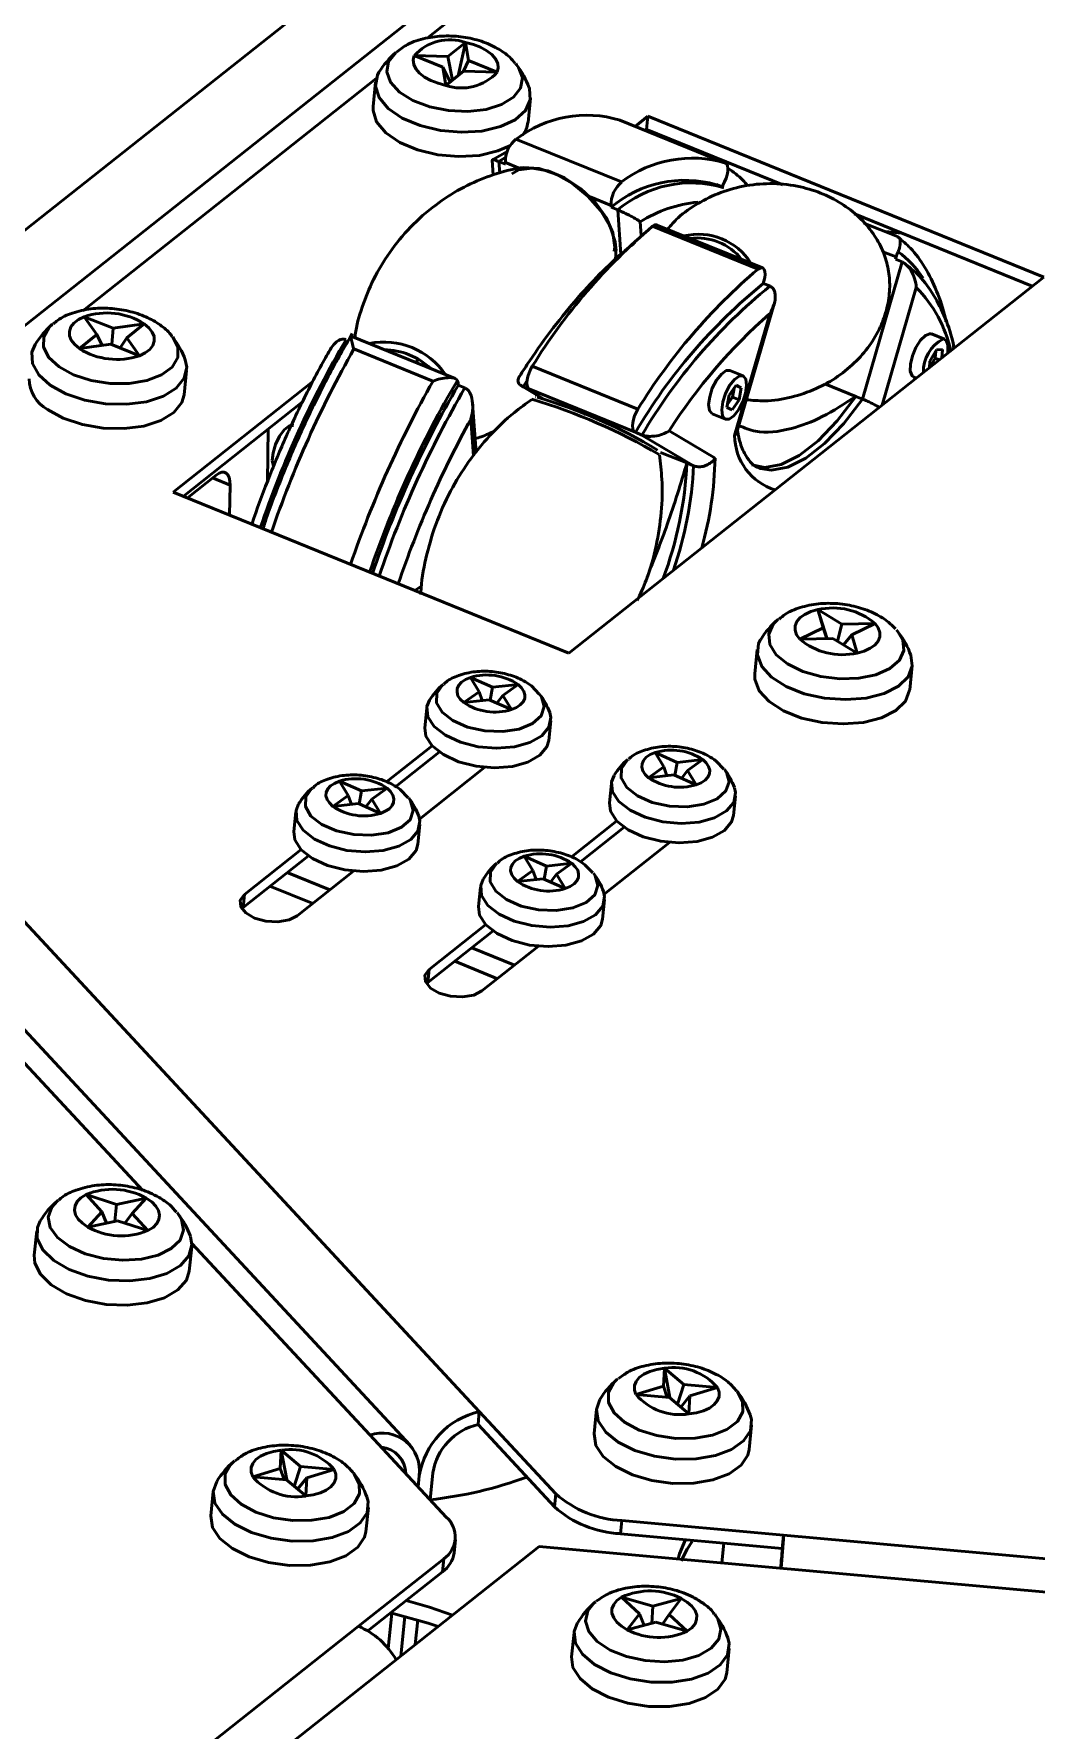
# Model space of a CAD drawing. Header units: millimetres. Extents: x 263 to 2983, y 441 to 2500.
# Drawn here: x 2222 to 2286.3, y 1609.7 to 1718.4 of the extents above; entities that cross this region are included whole.
import ezdxf

# ---------------------------------------------------------------- set-up
doc = ezdxf.new("R2010")
doc.units = ezdxf.units.MM
doc.header["$LTSCALE"] = 0.5
doc.layers.add('BOL', color=7, linetype='Continuous', lineweight=50)

msp = doc.modelspace()

# ---------------------------------------------------------------- linework, layer by layer
at = {"layer": 'BOL'}
for p, q in [((2249.48, 1728.08), (2202.2, 1690.65)), ((2253.42, 1725.09), (2206.14, 1687.67)), ((2247.23, 1718.18), (2256.25, 1725.33)), ((2248.55, 1717), (2249.69, 1717.9)), ((2249.69, 1717.9), (2249.21, 1715.77)), ((2249.69, 1717.9), (2249.88, 1716.74)), ((2248.23, 1716.31), (2246.4, 1717.06)), ((2246.4, 1717.06), (2248.55, 1717)), ((2248.55, 1717), (2248.86, 1715.49)), ((2249.88, 1716.74), (2249.56, 1716.05)), ((2249.88, 1716.74), (2251.71, 1715.99)), ((2248.43, 1715.14), (2248.23, 1716.31)), ((2248.23, 1716.31), (2248.71, 1715.37)), ((2249.56, 1716.05), (2248.43, 1715.14)), ((2251.71, 1715.99), (2249.56, 1716.05)), ((2252.96, 1716.47), (2252.91, 1716.54)), ((2225.13, 1700.69), (2243.95, 1715.59)), ((2243.91, 1715.35), (2243.75, 1713.79)), ((2253.7, 1712.77), (2253.86, 1714.33)), ((2266.37, 1710.16), (2259.59, 1712.92)), ((2260.57, 1712.52), (2261.39, 1713.17)), ((2261.3, 1712.32), (2261.39, 1713.17)), ((2261.39, 1713.17), (2286.78, 1702.84)), ((2252.92, 1711.7), (2259.69, 1708.95)), ((2261.22, 1712.26), (2261.3, 1712.32)), ((2261.3, 1712.32), (2270.04, 1708.77)), ((2262.65, 1711.78), (2262.64, 1711.68)), ((2263.27, 1711.52), (2263.26, 1711.43)), ((2251.39, 1710.36), (2251.46, 1709.39)), ((2252.39, 1710.93), (2251.42, 1710.37)), ((2252.27, 1710.54), (2251.83, 1710.26)), ((2251.83, 1710.26), (2252.25, 1710.09)), ((2251.83, 1710.26), (2251.88, 1709.51)), ((2252.25, 1710.09), (2252.24, 1710.2)), ((2253.17, 1709.82), (2252.24, 1710.2)), ((2266.22, 1708.6), (2265.79, 1708.78)), ((2266.2, 1708.75), (2266.13, 1708.64)), ((2259.02, 1707.44), (2257.68, 1707.99)), ((2259.02, 1707.33), (2259.02, 1707.44)), ((2259.45, 1707.16), (2259.02, 1707.33)), ((2259.65, 1704.29), (2259.45, 1707.16)), ((2260.9, 1706.4), (2260.96, 1705.51)), ((2268.45, 1703.35), (2261.68, 1706.11)), ((2268.75, 1703.44), (2261.97, 1706.19)), ((2274.64, 1706.9), (2286.05, 1702.26)), ((2277.4, 1705.45), (2275.25, 1706.32)), ((2276.62, 1705.77), (2277.66, 1705.67)), ((2275.15, 1695.03), (2277.69, 1703.82)), ((2277.31, 1704.14), (2276.46, 1704.48)), ((2277.31, 1704.14), (2277.27, 1703.99)), ((2277.69, 1703.82), (2277.27, 1703.99)), ((2286.78, 1702.84), (2256.31, 1678.72)), ((2268.78, 1702.45), (2268.83, 1702.6)), ((2269.21, 1702.28), (2268.78, 1702.45)), ((2278.6, 1702.19), (2276.41, 1694.63)), ((2266.95, 1692.7), (2269.2, 1700.48)), ((2267.1, 1692.91), (2269.48, 1701.13)), ((2223.21, 1699.85), (2223.15, 1699.8)), ((2226.03, 1699.17), (2225.22, 1700.3)), ((2225.22, 1700.3), (2227.07, 1699.57)), ((2227.07, 1699.57), (2226.99, 1698.52)), ((2227.07, 1699.57), (2229.07, 1699.86)), ((2229.07, 1699.86), (2227.95, 1698.95)), ((2224.91, 1698.26), (2226.03, 1699.17)), ((2226.92, 1698.55), (2224.91, 1698.26)), ((2226.03, 1699.17), (2226.38, 1698.47)), ((2228.76, 1697.81), (2226.92, 1698.55)), ((2227.95, 1698.95), (2227.52, 1698.31)), ((2227.95, 1698.95), (2228.76, 1697.81)), ((2249.01, 1696.35), (2242.34, 1699.06)), ((2247.59, 1696.18), (2242.51, 1698.25)), ((2280.42, 1698.86), (2279.58, 1699.21)), ((2244.93, 1698.01), (2244.91, 1698.17)), ((2246.69, 1697.6), (2246.5, 1697.37)), ((2279.47, 1697.46), (2279.45, 1697.03)), ((2279.46, 1697.04), (2279.82, 1697.65)), ((2279.9, 1698.19), (2279.47, 1697.46)), ((2279.82, 1697.65), (2279.85, 1698.1)), ((2279.82, 1697.65), (2280.09, 1697.54)), ((2280.29, 1698.2), (2279.9, 1698.19)), ((2280.25, 1697.67), (2280.29, 1698.2)), ((2230.92, 1689.05), (2239.89, 1696.15)), ((2231.63, 1695.3), (2231.79, 1696.86)), ((2253.63, 1696.21), (2253.39, 1695.82)), ((2253.97, 1697.13), (2260.74, 1694.38)), ((2267.49, 1696.51), (2266.64, 1696.86)), ((2278.45, 1696.43), (2278.6, 1696.36)), ((2249.21, 1696.02), (2249.22, 1695.91)), ((2249.64, 1695.74), (2249.22, 1695.91)), ((2253.28, 1695.87), (2254.64, 1695.07)), ((2253.39, 1695.82), (2253.81, 1695.65)), ((2253.39, 1695.82), (2254.67, 1695.05)), ((2260.53, 1692.93), (2253.75, 1695.68)), ((2253.75, 1695.68), (2253.81, 1695.65)), ((2254.18, 1695.17), (2254.16, 1695.17)), ((2266.6, 1695.28), (2266.46, 1694.49)), ((2266.5, 1694.69), (2266.82, 1695.14)), ((2267.05, 1695.91), (2266.6, 1695.28)), ((2266.79, 1694.34), (2267.25, 1694.97)), ((2266.82, 1695.14), (2266.92, 1695.73)), ((2266.82, 1695.14), (2267.25, 1694.97)), ((2267.04, 1695.89), (2267.38, 1695.75)), ((2267.38, 1695.75), (2267.05, 1695.91)), ((2267.25, 1694.97), (2267.38, 1695.75)), ((2274.72, 1695.2), (2272.73, 1696.01)), ((2275.15, 1695.03), (2274.72, 1695.2)), ((2231.57, 1688.78), (2239.22, 1694.85)), ((2250.37, 1691.6), (2250.14, 1694.75)), ((2257.3, 1694.06), (2257.3, 1694.05)), ((2265.5, 1694.08), (2265.51, 1694.08)), ((2265.51, 1694.08), (2266.36, 1693.73)), ((2266.46, 1694.49), (2266.79, 1694.34)), ((2237.03, 1693.11), (2236.97, 1689.71)), ((2250.2, 1691.39), (2250.03, 1693.74)), ((2259.13, 1693.25), (2259.14, 1693.26)), ((2260.53, 1692.93), (2260.58, 1692.9)), ((2261, 1692.72), (2260.58, 1692.9)), ((2262.76, 1692.99), (2265.7, 1691.24)), ((2264.32, 1690.75), (2261, 1692.72)), ((2263.89, 1690.93), (2262.2, 1691.61)), ((2264.32, 1690.75), (2263.89, 1690.93)), ((2268.48, 1690.63), (2268.61, 1690.58)), ((2233.69, 1690.15), (2231.83, 1688.68)), ((2233.46, 1689.97), (2234.58, 1689.51)), ((2256.31, 1678.72), (2230.92, 1689.05)), ((2234.54, 1687.57), (2234.58, 1689.51)), ((2246.88, 1683.05), (2246.44, 1682.74)), ((2269.76, 1680.92), (2269.71, 1680.87)), ((2272.63, 1680.35), (2272.28, 1681.52)), ((2272.28, 1681.52), (2272.88, 1679.65)), ((2272.28, 1681.52), (2273.83, 1680.6)), ((2271.13, 1679.63), (2272.63, 1680.35)), ((2272.63, 1680.35), (2272.86, 1679.65)), ((2273.83, 1680.6), (2273.55, 1679.49)), ((2273.83, 1680.6), (2275.96, 1680.63)), ((2274.47, 1679.91), (2273.94, 1679.26)), ((2275.96, 1680.63), (2274.47, 1679.91)), ((2274.47, 1679.91), (2274.81, 1678.74)), ((2277.45, 1680.08), (2277.33, 1680.23)), ((2268.4, 1678.96), (2268.24, 1677.4)), ((2273.26, 1679.66), (2271.13, 1679.63)), ((2274.81, 1678.74), (2273.26, 1679.66)), ((2278.19, 1676.38), (2278.35, 1677.94)), ((2250.55, 1676.25), (2250, 1677.17)), ((2250, 1677.17), (2251.42, 1676.54)), ((2251.42, 1676.54), (2251.27, 1675.71)), ((2251.42, 1676.54), (2253.06, 1676.72)), ((2253.06, 1676.72), (2252.08, 1676.02)), ((2254.41, 1676.1), (2253.91, 1676.63)), ((2250.57, 1630.09), (2208.24, 1675.63)), ((2249.58, 1675.56), (2250.55, 1676.25)), ((2251.21, 1675.73), (2249.58, 1675.56)), ((2250.55, 1676.25), (2250.76, 1675.69)), ((2252.64, 1675.11), (2251.21, 1675.73)), ((2252.08, 1676.02), (2251.69, 1675.52)), ((2252.08, 1676.02), (2252.64, 1675.11)), ((2247.2, 1675.2), (2247.07, 1673.95)), ((2255.03, 1673.13), (2255.16, 1674.38)), ((2246.13, 1627.94), (2203.8, 1673.48)), ((2244.61, 1670.47), (2247.54, 1672.79)), ((2245.21, 1670.17), (2248, 1672.39)), ((2262.4, 1671.43), (2261.85, 1672.35)), ((2261.85, 1672.35), (2263.27, 1671.72)), ((2250.92, 1671.41), (2246.73, 1668.09)), ((2261.43, 1670.74), (2262.4, 1671.43)), ((2262.4, 1671.43), (2262.61, 1670.87)), ((2263.27, 1671.72), (2263.12, 1670.89)), ((2263.27, 1671.72), (2264.91, 1671.9)), ((2263.93, 1671.21), (2263.54, 1670.7)), ((2264.91, 1671.9), (2263.93, 1671.21)), ((2263.93, 1671.21), (2264.49, 1670.29)), ((2266.26, 1671.28), (2265.76, 1671.81)), ((2242.15, 1669.6), (2241.59, 1670.52)), ((2241.59, 1670.52), (2243.02, 1669.89)), ((2243.02, 1669.89), (2244.65, 1670.06)), ((2244.65, 1670.06), (2243.68, 1669.37)), ((2246.01, 1669.45), (2245.5, 1669.98)), ((2259.05, 1670.38), (2258.92, 1669.13)), ((2263.06, 1670.92), (2261.43, 1670.74)), ((2264.49, 1670.29), (2263.06, 1670.92)), ((2241.17, 1668.9), (2242.15, 1669.6)), ((2242.81, 1669.08), (2241.17, 1668.9)), ((2242.15, 1669.6), (2242.36, 1669.03)), ((2244.23, 1668.45), (2242.81, 1669.08)), ((2243.02, 1669.89), (2242.87, 1669.05)), ((2243.68, 1669.37), (2243.29, 1668.87)), ((2243.68, 1669.37), (2244.23, 1668.45)), ((2266.88, 1668.31), (2267.01, 1669.56)), ((2238.79, 1668.55), (2238.67, 1667.3)), ((2256.46, 1665.65), (2259.39, 1667.97)), ((2246.62, 1666.48), (2246.75, 1667.73)), ((2257.06, 1665.35), (2259.86, 1667.57)), ((2235.42, 1662.42), (2239.6, 1665.73)), ((2235.5, 1663.26), (2239.13, 1666.14)), ((2254, 1664.78), (2253.44, 1665.7)), ((2253.44, 1665.7), (2254.87, 1665.07)), ((2262.77, 1666.59), (2258.58, 1663.28)), ((2238.24, 1664.66), (2240.98, 1663.54)), ((2242.52, 1664.76), (2238.89, 1661.89)), ((2253.02, 1664.09), (2254, 1664.78)), ((2254, 1664.78), (2254.21, 1664.21)), ((2254.87, 1665.07), (2254.72, 1664.24)), ((2254.87, 1665.07), (2256.5, 1665.25)), ((2255.53, 1664.55), (2255.14, 1664.05)), ((2256.5, 1665.25), (2255.53, 1664.55)), ((2255.53, 1664.55), (2256.08, 1663.63)), ((2257.86, 1664.63), (2257.35, 1665.16)), ((2237.14, 1663.79), (2239.88, 1662.67)), ((2250.64, 1663.73), (2250.52, 1662.48)), ((2254.66, 1664.26), (2253.02, 1664.09)), ((2256.08, 1663.63), (2254.66, 1664.26)), ((2235.33, 1662.34), (2235.42, 1662.42)), ((2235.5, 1663.26), (2235.42, 1662.42)), ((2258.47, 1661.66), (2258.6, 1662.91)), ((2212.37, 1662.12), (2228.98, 1644.26)), ((2247.35, 1658.45), (2250.98, 1661.32)), ((2247.27, 1657.6), (2251.45, 1660.91)), ((2250.09, 1659.84), (2252.83, 1658.72)), ((2254.37, 1659.94), (2250.74, 1657.07)), ((2247.35, 1658.45), (2247.27, 1657.6)), ((2248.99, 1658.97), (2251.73, 1657.85)), ((2247.18, 1657.52), (2247.27, 1657.6)), ((2226.36, 1642.9), (2225.34, 1644)), ((2225.34, 1644), (2227.3, 1643.37)), ((2223.54, 1643.64), (2223.49, 1643.59)), ((2225.45, 1641.92), (2226.36, 1642.9)), ((2226.36, 1642.9), (2226.65, 1642.18)), ((2227.3, 1643.37), (2227.19, 1642.29)), ((2227.3, 1643.37), (2229.2, 1643.77)), ((2228.29, 1642.79), (2227.83, 1642.17)), ((2229.2, 1643.77), (2228.29, 1642.79)), ((2228.29, 1642.79), (2229.31, 1641.69)), ((2231.23, 1642.79), (2231.18, 1642.85)), ((2222.18, 1641.67), (2222.02, 1640.11)), ((2227.35, 1642.33), (2225.45, 1641.92)), ((2229.31, 1641.69), (2227.35, 1642.33)), ((2231.96, 1639.09), (2232.12, 1640.65)), ((2232.13, 1640.87), (2243.55, 1628.59)), ((2259.46, 1632.19), (2259.4, 1632.14)), ((2262.39, 1631.71), (2262.45, 1632.86)), ((2262.45, 1632.86), (2262.8, 1630.99)), ((2262.45, 1632.86), (2263.69, 1631.82)), ((2260.62, 1631.17), (2262.39, 1631.71)), ((2262.78, 1630.98), (2260.62, 1631.17)), ((2262.39, 1631.71), (2262.63, 1630.99)), ((2264.02, 1629.94), (2262.78, 1630.98)), ((2263.69, 1631.82), (2263.28, 1630.56)), ((2264.08, 1631.09), (2263.5, 1630.37)), ((2263.69, 1631.82), (2265.85, 1631.63)), ((2264.08, 1631.09), (2264.02, 1629.94)), ((2265.85, 1631.63), (2264.08, 1631.09)), ((2250.57, 1630.09), (2250.49, 1629.25)), ((2255.48, 1624.82), (2250.57, 1630.09)), ((2258.09, 1630.23), (2257.93, 1628.67)), ((2255.39, 1623.97), (2250.49, 1629.25)), ((2267.88, 1627.65), (2268.04, 1629.21)), ((2237.8, 1626.44), (2237.86, 1627.6)), ((2237.86, 1627.6), (2238.21, 1625.73)), ((2237.86, 1627.6), (2239.1, 1626.56)), ((2243.55, 1628.59), (2248.45, 1623.31)), ((2234.87, 1626.93), (2234.81, 1626.88)), ((2236.03, 1625.91), (2237.8, 1626.44)), ((2237.8, 1626.44), (2238.04, 1625.73)), ((2239.1, 1626.56), (2238.69, 1625.29)), ((2239.1, 1626.56), (2241.26, 1626.36)), ((2238.19, 1625.71), (2236.03, 1625.91)), ((2239.43, 1624.68), (2238.19, 1625.71)), ((2239.5, 1625.83), (2238.91, 1625.11)), ((2239.5, 1625.83), (2239.43, 1624.68)), ((2241.26, 1626.36), (2239.5, 1625.83)), ((2246.64, 1625.26), (2246.71, 1625.97)), ((2247.59, 1626.16), (2247.41, 1624.43)), ((2233.5, 1624.96), (2233.34, 1623.4)), ((2255.39, 1623.97), (2255.48, 1624.82)), ((2243.29, 1622.38), (2243.45, 1623.94)), ((2259.71, 1623.1), (2259.62, 1622.25)), ((2270, 1621.31), (2259.62, 1622.25)), ((2270.09, 1622.16), (2259.71, 1623.1)), ((2270.09, 1622.16), (2270, 1621.31)), ((2359.71, 1614.05), (2270.09, 1622.16)), ((2254.41, 1621.44), (2190.71, 1571.02)), ((2248.95, 1621.02), (2249.04, 1621.86)), ((2375.14, 1610.51), (2254.41, 1621.44)), ((2266.12, 1620.38), (2266.25, 1621.65)), ((2248.29, 1620.65), (2242.82, 1616.32)), ((2248.21, 1619.81), (2248.29, 1620.65)), ((2248.21, 1619.81), (2243.41, 1616.02)), ((2260.84, 1617.11), (2259.69, 1618.18)), ((2259.69, 1618.18), (2261.71, 1617.61)), ((2261.71, 1617.61), (2263.53, 1618.09)), ((2263.53, 1618.09), (2262.76, 1617.07)), ((2244.95, 1617.16), (2244.72, 1614.89)), ((2245.53, 1614.4), (2245.79, 1616.95)), ((2246.62, 1616.72), (2246.46, 1615.14)), ((2260.06, 1616.09), (2260.84, 1617.11)), ((2260.84, 1617.11), (2261.14, 1616.37)), ((2261.71, 1617.61), (2261.63, 1616.5)), ((2262.76, 1617.07), (2262.32, 1616.45)), ((2262.76, 1617.07), (2263.91, 1616)), ((2265.71, 1617.04), (2265.67, 1617.09)), ((2242.82, 1616.32), (2195.53, 1578.89)), ((2256.65, 1615.92), (2256.49, 1614.36)), ((2261.89, 1616.57), (2260.06, 1616.09)), ((2263.91, 1616), (2261.89, 1616.57)), ((2266.44, 1613.33), (2266.6, 1614.89))]:
    msp.add_line(p, q, dxfattribs=at)
at = {"layer": 'BOL', "flags": 128}
for points in [[(2251.71, 1715.99), (2251.78, 1716.27), (2251.75, 1716.56), (2251.61, 1716.85), (2251.38, 1717.12), (2251.06, 1717.37), (2250.65, 1717.59), (2250.19, 1717.77), (2249.69, 1717.9)], [(2245.22, 1717.27), (2245.21, 1717.26), (2244.75, 1716.67)], [(2246.4, 1717.06), (2246.33, 1716.78), (2246.36, 1716.49), (2246.5, 1716.2), (2246.73, 1715.93), (2247.06, 1715.67), (2247.46, 1715.45), (2247.92, 1715.28), (2248.43, 1715.14)], [(2244.13, 1715.99), (2244.04, 1715.81), (2243.91, 1715.1), (2244.14, 1714.36), (2244.73, 1713.67), (2245.63, 1713.05), (2246.77, 1712.57), (2248.07, 1712.26), (2249.42, 1712.14), (2250.74, 1712.22), (2251.92, 1712.5), (2252.87, 1712.94), (2253.53, 1713.53), (2253.84, 1714.22), (2253.79, 1714.95), (2253.77, 1715)], [(2244.75, 1716.67), (2244.64, 1716.02), (2244.88, 1715.35), (2245.45, 1714.72), (2246.31, 1714.18), (2247.39, 1713.77), (2248.59, 1713.53), (2249.83, 1713.47), (2251, 1713.61), (2252, 1713.92), (2252.76, 1714.39), (2253.21, 1714.97), (2253.33, 1715.63), (2253.09, 1716.3), (2252.96, 1716.47)], [(2243.75, 1713.79), (2243.75, 1713.54), (2243.98, 1712.8), (2244.57, 1712.1), (2245.47, 1711.49), (2246.61, 1711.01), (2247.91, 1710.7), (2249.26, 1710.58), (2250.58, 1710.66), (2251.76, 1710.94), (2252.56, 1711.29)], [(2252.66, 1709.48), (2253.1, 1709.72), (2253.96, 1709.84), (2254.97, 1709.67), (2256.04, 1709.22), (2257.08, 1708.52), (2258, 1707.65), (2258.7, 1706.67), (2259.13, 1705.68), (2259.26, 1704.76), (2259.23, 1704.49)], [(2253.17, 1709.85), (2253.41, 1709.88), (2254.4, 1709.81), (2255.47, 1709.45), (2256.55, 1708.85), (2257.54, 1708.05), (2258.37, 1707.1), (2258.97, 1706.1), (2259.29, 1705.11), (2259.34, 1704.56)], [(2266.2, 1708.75), (2266.31, 1708.96), (2266.4, 1709.19), (2266.47, 1709.41), (2266.51, 1709.63), (2266.52, 1709.82), (2266.5, 1709.98), (2266.44, 1710.1), (2266.37, 1710.16)], [(2268.83, 1702.6), (2268.88, 1702.82), (2268.9, 1703.02), (2268.89, 1703.2), (2268.85, 1703.33), (2268.78, 1703.42), (2268.69, 1703.45), (2268.58, 1703.43), (2268.45, 1703.35)], [(2223.15, 1699.8), (2222.98, 1699.63), (2222.62, 1699.02), (2222.61, 1698.36), (2222.95, 1697.7), (2223.61, 1697.09)], [(2225.22, 1700.3), (2224.85, 1700.12), (2224.56, 1699.9), (2224.36, 1699.65), (2224.27, 1699.37), (2224.28, 1699.09), (2224.39, 1698.8), (2224.61, 1698.52), (2224.91, 1698.26)], [(2228.76, 1697.81), (2229.13, 1697.99), (2229.42, 1698.21), (2229.62, 1698.47), (2229.71, 1698.74), (2229.7, 1699.03), (2229.59, 1699.32), (2229.37, 1699.6), (2229.07, 1699.86)], [(2222.07, 1698.53), (2221.87, 1698.04), (2221.9, 1697.31), (2222.3, 1696.58), (2223.03, 1695.92)], [(2223.61, 1697.09), (2224.54, 1696.58), (2225.66, 1696.22), (2226.89, 1696.03), (2228.11, 1696.03), (2229.24, 1696.21), (2230.18, 1696.58), (2230.86, 1697.08), (2231.22, 1697.69), (2231.23, 1698.36), (2230.9, 1699.01)], [(2279.58, 1699.21), (2279.47, 1699.22), (2279.19, 1699.11), (2278.87, 1698.8), (2278.58, 1698.34), (2278.36, 1697.8), (2278.23, 1697.27), (2278.22, 1696.81), (2278.34, 1696.51), (2278.45, 1696.43)], [(2280.63, 1697.97), (2280.64, 1698.02), (2280.64, 1698.48), (2280.53, 1698.78), (2280.32, 1698.88)], [(2223.03, 1695.92), (2224.04, 1695.36), (2225.26, 1694.95), (2226.59, 1694.72), (2227.95, 1694.69), (2229.21, 1694.85), (2230.3, 1695.21), (2231.13, 1695.72), (2231.64, 1696.36), (2231.8, 1697.07), (2231.7, 1697.54)], [(2253.75, 1695.68), (2253.68, 1695.76), (2253.63, 1695.89), (2253.62, 1696.06), (2253.64, 1696.26), (2253.68, 1696.48), (2253.76, 1696.7), (2253.86, 1696.93), (2253.97, 1697.13)], [(2266.64, 1696.86), (2266.4, 1696.85), (2266.1, 1696.63), (2265.79, 1696.24), (2265.52, 1695.73), (2265.35, 1695.18), (2265.28, 1694.68), (2265.33, 1694.29), (2265.5, 1694.08)], [(2266.34, 1693.74), (2266.6, 1693.74), (2266.9, 1693.96), (2267.21, 1694.35), (2267.47, 1694.86), (2267.65, 1695.41), (2267.72, 1695.92), (2267.67, 1696.3), (2267.5, 1696.51), (2267.25, 1696.5), (2266.94, 1696.29), (2266.63, 1695.9), (2266.37, 1695.39), (2266.19, 1694.84), (2266.12, 1694.33), (2266.18, 1693.95), (2266.34, 1693.74)], [(2222.87, 1694.36), (2223.88, 1693.8), (2225.1, 1693.39), (2226.43, 1693.16), (2227.78, 1693.13), (2229.05, 1693.29), (2230.14, 1693.65), (2230.97, 1694.16), (2231.48, 1694.8), (2231.63, 1695.3)], [(2268.05, 1690.8), (2268.89, 1690.64), (2269.94, 1690.83), (2271.09, 1691.41), (2272.3, 1692.35), (2273.52, 1693.63), (2274.72, 1695.2)], [(2268.61, 1690.58), (2269.31, 1690.47), (2270.36, 1690.66), (2271.51, 1691.24), (2272.72, 1692.18), (2273.95, 1693.46), (2275.15, 1695.03)], [(2260.74, 1694.38), (2260.63, 1694.17), (2260.53, 1693.95), (2260.46, 1693.72), (2260.41, 1693.5), (2260.39, 1693.3), (2260.41, 1693.13), (2260.45, 1693.01), (2260.53, 1692.93)], [(2237.29, 1691.08), (2237.34, 1691.57), (2237.5, 1692.12), (2237.75, 1692.64), (2238.05, 1693.05), (2238.36, 1693.3), (2238.63, 1693.34), (2238.65, 1693.33)], [(2237.37, 1690.69), (2237.36, 1690.72), (2237.29, 1691.08)], [(2233.69, 1690.15), (2233.87, 1690.27), (2234.04, 1690.33), (2234.2, 1690.33), (2234.33, 1690.28), (2234.44, 1690.16), (2234.52, 1689.99), (2234.57, 1689.77), (2234.58, 1689.51)], [(2269.71, 1680.87), (2269.43, 1680.58), (2269.14, 1679.95), (2269.21, 1679.28), (2269.62, 1678.63), (2270.35, 1678.04), (2271.33, 1677.56), (2272.48, 1677.23), (2273.71, 1677.08), (2274.93, 1677.12), (2276.02, 1677.35), (2276.91, 1677.75), (2277.52, 1678.28), (2277.81, 1678.91), (2277.74, 1679.57), (2277.45, 1680.08)], [(2272.28, 1681.52), (2271.83, 1681.4), (2271.45, 1681.22), (2271.15, 1681.01), (2270.94, 1680.76), (2270.83, 1680.49), (2270.83, 1680.2), (2270.93, 1679.91), (2271.13, 1679.63)], [(2274.81, 1678.74), (2275.26, 1678.86), (2275.64, 1679.04), (2275.94, 1679.25), (2276.15, 1679.5), (2276.26, 1679.78), (2276.27, 1680.06), (2276.17, 1680.35), (2275.96, 1680.63)], [(2268.62, 1679.6), (2268.49, 1679.34), (2268.41, 1678.62), (2268.69, 1677.88), (2269.32, 1677.19), (2270.25, 1676.59), (2271.41, 1676.13), (2272.72, 1675.84), (2274.08, 1675.75), (2275.38, 1675.85), (2276.54, 1676.15), (2277.46, 1676.62), (2278.08, 1677.22), (2278.35, 1677.91), (2278.26, 1678.61)], [(2248.25, 1676.73), (2248.22, 1676.71), (2247.84, 1676.16), (2247.82, 1675.55), (2248.18, 1674.94), (2248.87, 1674.4), (2249.82, 1673.98), (2250.93, 1673.74), (2252.07, 1673.7), (2253.12, 1673.86), (2253.98, 1674.21), (2254.53, 1674.71), (2254.74, 1675.3), (2254.56, 1675.92), (2254.44, 1676.09)], [(2250, 1677.17), (2249.69, 1677.04), (2249.43, 1676.87), (2249.25, 1676.67), (2249.15, 1676.46), (2249.14, 1676.23), (2249.2, 1676), (2249.35, 1675.77), (2249.58, 1675.56)], [(2252.64, 1675.11), (2252.95, 1675.24), (2253.2, 1675.41), (2253.38, 1675.6), (2253.48, 1675.82), (2253.5, 1676.05), (2253.43, 1676.28), (2253.28, 1676.5), (2253.06, 1676.72)], [(2268.24, 1677.4), (2268.25, 1677.06), (2268.53, 1676.32), (2269.16, 1675.63), (2270.09, 1675.03), (2271.25, 1674.57), (2272.56, 1674.28), (2273.92, 1674.19), (2275.22, 1674.29), (2276.38, 1674.59), (2277.3, 1675.06), (2277.92, 1675.66), (2278.18, 1676.35), (2278.19, 1676.38)], [(2247.38, 1675.71), (2247.21, 1675.3), (2247.27, 1674.65), (2247.68, 1674.02), (2248.4, 1673.46), (2249.36, 1673.02), (2250.49, 1672.73), (2251.67, 1672.63), (2252.82, 1672.72), (2253.81, 1672.99), (2254.58, 1673.42), (2255.04, 1673.98), (2255.16, 1674.6), (2255.09, 1674.92)], [(2247.07, 1673.95), (2247.14, 1673.41), (2247.55, 1672.78), (2248.27, 1672.22), (2249.23, 1671.77), (2250.36, 1671.49), (2251.54, 1671.38), (2252.69, 1671.47), (2253.69, 1671.74), (2254.45, 1672.18), (2254.91, 1672.73), (2255.03, 1673.13)], [(2261.85, 1672.35), (2261.54, 1672.22), (2261.28, 1672.05), (2261.11, 1671.85), (2261.01, 1671.64), (2260.99, 1671.41), (2261.06, 1671.18), (2261.2, 1670.95), (2261.43, 1670.74)], [(2260.1, 1671.91), (2260.07, 1671.89), (2259.69, 1671.34), (2259.67, 1670.73), (2260.03, 1670.12), (2260.72, 1669.58), (2261.67, 1669.16), (2262.78, 1668.92), (2263.92, 1668.88), (2264.97, 1669.04), (2265.83, 1669.39), (2266.38, 1669.89), (2266.59, 1670.48), (2266.42, 1671.1), (2266.29, 1671.28)], [(2264.49, 1670.29), (2264.8, 1670.42), (2265.05, 1670.59), (2265.23, 1670.78), (2265.33, 1671), (2265.35, 1671.23), (2265.28, 1671.46), (2265.13, 1671.69), (2264.91, 1671.9)], [(2239.84, 1670.08), (2239.82, 1670.06), (2239.43, 1669.51), (2239.42, 1668.89), (2239.77, 1668.28), (2240.46, 1667.74), (2241.41, 1667.33), (2242.52, 1667.09), (2243.66, 1667.05), (2244.72, 1667.21), (2245.57, 1667.56), (2246.13, 1668.05), (2246.33, 1668.64), (2246.16, 1669.26), (2246.04, 1669.44)], [(2241.59, 1670.52), (2241.28, 1670.38), (2241.03, 1670.21), (2240.85, 1670.02), (2240.75, 1669.8), (2240.73, 1669.57), (2240.8, 1669.34), (2240.95, 1669.12), (2241.17, 1668.9)], [(2244.23, 1668.45), (2244.54, 1668.59), (2244.8, 1668.75), (2244.97, 1668.95), (2245.07, 1669.16), (2245.09, 1669.39), (2245.02, 1669.62), (2244.88, 1669.85), (2244.65, 1670.06)], [(2259.23, 1670.89), (2259.06, 1670.48), (2259.12, 1669.84), (2259.53, 1669.21), (2260.25, 1668.65), (2261.21, 1668.2), (2262.34, 1667.92), (2263.52, 1667.81), (2264.67, 1667.9), (2265.66, 1668.17), (2266.43, 1668.61), (2266.89, 1669.16), (2267.01, 1669.79), (2266.94, 1670.1)], [(2238.97, 1669.06), (2238.81, 1668.64), (2238.87, 1668), (2239.27, 1667.37), (2239.99, 1666.81), (2240.95, 1666.37), (2242.08, 1666.08), (2243.27, 1665.98), (2244.41, 1666.07), (2245.41, 1666.34), (2246.17, 1666.77), (2246.63, 1667.32), (2246.75, 1667.95), (2246.68, 1668.27)], [(2258.92, 1669.13), (2258.99, 1668.59), (2259.4, 1667.96), (2260.12, 1667.4), (2261.08, 1666.95), (2262.21, 1666.67), (2263.39, 1666.56), (2264.54, 1666.65), (2265.54, 1666.93), (2266.3, 1667.36), (2266.76, 1667.91), (2266.88, 1668.31)], [(2238.67, 1667.3), (2238.74, 1666.75), (2239.14, 1666.12), (2239.86, 1665.56), (2240.83, 1665.12), (2241.95, 1664.83), (2243.14, 1664.73), (2244.28, 1664.82), (2245.28, 1665.09), (2246.04, 1665.52), (2246.51, 1666.08), (2246.62, 1666.48)], [(2253.44, 1665.7), (2253.13, 1665.56), (2252.88, 1665.4), (2252.7, 1665.2), (2252.6, 1664.99), (2252.58, 1664.76), (2252.65, 1664.52), (2252.8, 1664.3), (2253.02, 1664.09)], [(2251.69, 1665.26), (2251.67, 1665.24), (2251.28, 1664.69), (2251.27, 1664.07), (2251.62, 1663.46), (2252.31, 1662.92), (2253.26, 1662.51), (2254.37, 1662.27), (2255.51, 1662.23), (2256.57, 1662.39), (2257.42, 1662.74), (2257.98, 1663.23), (2258.18, 1663.82), (2258.01, 1664.44), (2257.89, 1664.62)], [(2256.08, 1663.63), (2256.39, 1663.77), (2256.65, 1663.93), (2256.83, 1664.13), (2256.93, 1664.35), (2256.94, 1664.57), (2256.88, 1664.81), (2256.73, 1665.03), (2256.5, 1665.25)], [(2250.82, 1664.24), (2250.66, 1663.82), (2250.72, 1663.18), (2251.12, 1662.55), (2251.84, 1661.99), (2252.8, 1661.55), (2253.93, 1661.26), (2255.12, 1661.16), (2256.26, 1661.25), (2257.26, 1661.52), (2258.02, 1661.95), (2258.49, 1662.51), (2258.6, 1663.13), (2258.53, 1663.45)], [(2238.89, 1661.89), (2238.36, 1661.62), (2237.65, 1661.5), (2236.87, 1661.54), (2236.15, 1661.74), (2235.58, 1662.07), (2235.26, 1662.47), (2235.23, 1662.89), (2235.5, 1663.26)], [(2250.52, 1662.48), (2250.59, 1661.93), (2250.99, 1661.31), (2251.71, 1660.74), (2252.68, 1660.3), (2253.8, 1660.01), (2254.99, 1659.91), (2256.13, 1660), (2257.13, 1660.27), (2257.89, 1660.7), (2258.36, 1661.26), (2258.47, 1661.66)], [(2250.74, 1657.07), (2250.21, 1656.8), (2249.5, 1656.68), (2248.72, 1656.73), (2248, 1656.93), (2247.43, 1657.25), (2247.11, 1657.66), (2247.08, 1658.08), (2247.35, 1658.45)], [(2225.34, 1644), (2225.01, 1643.79), (2224.77, 1643.55), (2224.63, 1643.29), (2224.59, 1643), (2224.66, 1642.71), (2224.83, 1642.43), (2225.1, 1642.16), (2225.45, 1641.92)], [(2223.49, 1643.59), (2223.14, 1643.2), (2222.91, 1642.56), (2223.03, 1641.89), (2223.5, 1641.24), (2224.27, 1640.67), (2225.28, 1640.21), (2226.45, 1639.91), (2227.69, 1639.79), (2228.89, 1639.86), (2229.96, 1640.12), (2230.8, 1640.54), (2231.37, 1641.09), (2231.59, 1641.73), (2231.47, 1642.4), (2231.23, 1642.79)], [(2229.31, 1641.69), (2229.64, 1641.9), (2229.87, 1642.14), (2230.01, 1642.4), (2230.05, 1642.69), (2229.98, 1642.98), (2229.81, 1643.26), (2229.55, 1643.53), (2229.2, 1643.77)], [(2222.4, 1642.31), (2222.22, 1641.9), (2222.21, 1641.18), (2222.57, 1640.45), (2223.27, 1639.77), (2224.26, 1639.2), (2225.46, 1638.77), (2226.78, 1638.52), (2228.14, 1638.47), (2229.42, 1638.62), (2230.53, 1638.95), (2231.39, 1639.45), (2231.94, 1640.08), (2232.13, 1640.78), (2232.04, 1641.32)], [(2222.02, 1640.11), (2222.05, 1639.61), (2222.41, 1638.89), (2223.11, 1638.21), (2224.09, 1637.64), (2225.3, 1637.21), (2226.62, 1636.96), (2227.98, 1636.91), (2229.26, 1637.05), (2230.37, 1637.39), (2231.23, 1637.89), (2231.78, 1638.51), (2231.96, 1639.09)], [(2259.4, 1632.14), (2259.2, 1631.95), (2258.86, 1631.34), (2258.86, 1630.67), (2259.22, 1630.01), (2259.89, 1629.4), (2260.83, 1628.9), (2261.96, 1628.55), (2263.18, 1628.36), (2264.41, 1628.37)], [(2262.45, 1632.86), (2261.96, 1632.79), (2261.51, 1632.66), (2261.13, 1632.49), (2260.83, 1632.27), (2260.63, 1632.02), (2260.52, 1631.75), (2260.52, 1631.46), (2260.62, 1631.17)], [(2258.31, 1630.87), (2258.09, 1630.22), (2258.2, 1629.49), (2258.68, 1628.77), (2259.48, 1628.12), (2260.55, 1627.59), (2261.8, 1627.22), (2263.15, 1627.04), (2264.49, 1627.05)], [(2264.02, 1629.94), (2264.51, 1630.01), (2264.96, 1630.14), (2265.34, 1630.31), (2265.64, 1630.53), (2265.84, 1630.78), (2265.95, 1631.05), (2265.95, 1631.34), (2265.85, 1631.63)], [(2264.41, 1628.37), (2265.53, 1628.57), (2266.46, 1628.94), (2267.13, 1629.45), (2267.47, 1630.06), (2267.46, 1630.73), (2267.14, 1631.35)], [(2267.14, 1631.35), (2267.11, 1631.39), (2267.1, 1631.4)], [(2264.49, 1627.05), (2265.72, 1627.26), (2266.76, 1627.66), (2267.52, 1628.2), (2267.96, 1628.86), (2268.03, 1629.58), (2267.95, 1629.88)], [(2257.93, 1628.67), (2257.93, 1628.66), (2258.04, 1627.92), (2258.52, 1627.21), (2259.32, 1626.56), (2260.39, 1626.03), (2261.64, 1625.66), (2262.99, 1625.48), (2264.33, 1625.49)], [(2237.86, 1627.6), (2237.37, 1627.52), (2236.92, 1627.4), (2236.54, 1627.22), (2236.24, 1627.01), (2236.04, 1626.76), (2235.93, 1626.49), (2235.93, 1626.2), (2236.03, 1625.91)], [(2264.33, 1625.49), (2265.56, 1625.7), (2266.6, 1626.1), (2267.36, 1626.64), (2267.8, 1627.3), (2267.88, 1627.65)], [(2234.81, 1626.88), (2234.61, 1626.68), (2234.27, 1626.07), (2234.27, 1625.41), (2234.63, 1624.74), (2235.3, 1624.14), (2236.24, 1623.64), (2237.37, 1623.28), (2238.6, 1623.1), (2239.82, 1623.11)], [(2233.72, 1625.6), (2233.5, 1624.95), (2233.61, 1624.22), (2234.09, 1623.5), (2234.89, 1622.86), (2235.96, 1622.33), (2237.21, 1621.96), (2238.56, 1621.77), (2239.9, 1621.79)], [(2239.43, 1624.68), (2239.92, 1624.75), (2240.37, 1624.87), (2240.75, 1625.05), (2241.05, 1625.26), (2241.25, 1625.51), (2241.36, 1625.79), (2241.36, 1626.07), (2241.26, 1626.36)], [(2239.82, 1623.11), (2240.94, 1623.3), (2241.87, 1623.67), (2242.54, 1624.18), (2242.88, 1624.8), (2242.87, 1625.46), (2242.55, 1626.08)], [(2242.55, 1626.08), (2242.52, 1626.13), (2242.51, 1626.13)], [(2239.9, 1621.79), (2241.13, 1622), (2242.17, 1622.39), (2242.93, 1622.94), (2243.37, 1623.59), (2243.44, 1624.32), (2243.36, 1624.61)], [(2233.34, 1623.4), (2233.34, 1623.39), (2233.45, 1622.66), (2233.93, 1621.94), (2234.73, 1621.3), (2235.8, 1620.77), (2237.05, 1620.4), (2238.4, 1620.21), (2239.74, 1620.23)], [(2239.74, 1620.23), (2240.97, 1620.44), (2242.01, 1620.83), (2242.77, 1621.38), (2243.21, 1622.03), (2243.29, 1622.38)], [(2263.33, 1620.63), (2263.42, 1620.96), (2263.79, 1621.88)], [(2263.53, 1620.52), (2263.91, 1621.27), (2264.22, 1621.76)], [(2245.88, 1617.97), (2247.38, 1617.53), (2248.84, 1617.03)], [(2257.96, 1617.83), (2257.53, 1617.3), (2257.38, 1616.65), (2257.59, 1615.98), (2258.13, 1615.34), (2258.96, 1614.79), (2260.02, 1614.37), (2261.22, 1614.11), (2262.45, 1614.03), (2263.63, 1614.15), (2264.66, 1614.45), (2265.44, 1614.9), (2265.93, 1615.48), (2266.07, 1616.13), (2265.87, 1616.8), (2265.71, 1617.04)], [(2258.04, 1617.89), (2258.01, 1617.87), (2257.96, 1617.83)], [(2259.69, 1618.18), (2259.39, 1617.96), (2259.19, 1617.71), (2259.08, 1617.44), (2259.08, 1617.15), (2259.19, 1616.86), (2259.39, 1616.58), (2259.69, 1616.32), (2260.06, 1616.09)], [(2263.91, 1616), (2264.2, 1616.22), (2264.41, 1616.47), (2264.51, 1616.74), (2264.52, 1617.03), (2264.41, 1617.32), (2264.21, 1617.6), (2263.91, 1617.86), (2263.53, 1618.09)], [(2244.95, 1617.16), (2247.28, 1616.52), (2247.93, 1616.31)], [(2256.87, 1616.56), (2256.66, 1615.97), (2256.74, 1615.24), (2257.19, 1614.52), (2257.96, 1613.86), (2259.01, 1613.32), (2260.25, 1612.94), (2261.6, 1612.73), (2262.94, 1612.73), (2264.19, 1612.93), (2265.25, 1613.3), (2266.03, 1613.84), (2266.5, 1614.49), (2266.6, 1615.21), (2266.51, 1615.57)], [(2256.49, 1614.36), (2256.58, 1613.68), (2257.03, 1612.96), (2257.8, 1612.3), (2258.85, 1611.76), (2260.09, 1611.38), (2261.44, 1611.17), (2262.78, 1611.17), (2264.03, 1611.36), (2265.09, 1611.74), (2265.87, 1612.28), (2266.34, 1612.93), (2266.44, 1613.33)]]:
    msp.add_lwpolyline(points, dxfattribs=at)
at = {"layer": 'BOL'}
for centre, radius, start, end in [((2248.69, 1714.98), 3.09, 71.0925, 137.7803), ((2248.71, 1713.18), 5.37, 130.5445, 148.483), ((2249.43, 1718.07), 3.09, 251.0936, 317.7779), ((2248.71, 1713.18), 5.37, 19.7775, 37.7161), ((2257.46, 1705.74), 7.49, 73.41, 127.2583), ((2252.1, 1712.96), 1.6, 321.1979, 353.121), ((2254.16, 1710.24), 1.92, 130.325, 181.149), ((2264.23, 1702.99), 7.49, 73.4097, 127.2585), ((2263.76, 1701.72), 7.34, 73.9268, 130.1581), ((2260.94, 1707.48), 1.92, 130.3223, 181.1518), ((2264.17, 1701.57), 7.32, 73.4283, 130.2121), ((2265.36, 1699.33), 8.36, 95.3403, 122.2744), ((2286.14, 1677.3), 37.79, 130.3316, 148.3496), ((2261.9, 1705.91), 0.294, 75.248, 137.718), ((2264.63, 1701.63), 3.97, 32.0118, 103.7375), ((2264.53, 1701.67), 3.69, 38.9149, 96.8342), ((2279.64, 1703.46), 2.43, 155.4167, 163.7889), ((2274.03, 1699.63), 5.92, 32.089, 54.9097), ((2292.91, 1674.55), 37.79, 130.3319, 148.3495), ((2291.32, 1674.79), 35.67, 129.1769, 149.5048), ((2291.74, 1674.62), 35.67, 129.1764, 149.5054), ((2272.75, 1696.36), 8.26, 12.2616, 44.8646), ((2226.67, 1696.03), 4.52, 57.9858, 108.7868), ((2291.98, 1674.41), 34.63, 131.1404, 147.5413), ((2226.65, 1695.72), 5.37, 130.5445, 148.483), ((2227.31, 1702.09), 4.52, 237.9857, 288.7871), ((2226.65, 1695.72), 5.37, 19.7775, 37.7161), ((2299.03, 1665.56), 66.01, 149.7295, 161.2611), ((2303.35, 1663.81), 69.9, 150.4866, 161.0745), ((2244.44, 1693.86), 4.82, 34.6537, 101.0959), ((2281.42, 1696.79), 2.36, 117.8449, 181.6109), ((2244.39, 1693.73), 4.47, 46.6626, 89.0873), ((2223.93, 1696.34), 2.24, 180.2397, 241.8165), ((2308.43, 1661.75), 69.9, 150.4868, 161.0744), ((2307.1, 1662.28), 67.15, 149.633, 161.2038), ((2248.67, 1696), 0.54, 2.3529, 25.2387), ((2305.86, 1662.8), 65.61, 149.6946, 161.2963), ((2306.29, 1662.63), 65.61, 149.6944, 161.2962), ((2243.49, 1659.87), 36.67, 59.4901, 73.442), ((2245.38, 1664.34), 32.06, 58.7491, 73.8981), ((2256.92, 1691.98), 2.12, 63.3142, 79.4666), ((2256.13, 1688.63), 5.52, 57.0211, 71.6741), ((2306.12, 1662.69), 64.11, 151.0216, 161.3634), ((2270.61, 1692.71), 3.66, 180.1738, 253.3311), ((2239.51, 1692.09), 24.41, 339.4179, 357.2611), ((2240.36, 1691.87), 23.98, 340.9486, 357.3419), ((2242.49, 1691.73), 23.21, 344.3584, 358.7903), ((2273.2, 1676.79), 5.37, 130.5445, 148.483), ((2273.24, 1677.4), 4.23, 49.8693, 103.0349), ((2273.2, 1676.79), 5.37, 19.7775, 37.7161), ((2273.86, 1682.87), 4.24, 229.8696, 283.0343), ((2251.04, 1673.46), 4.3, 130.5445, 148.483), ((2251.06, 1673.74), 3.59, 56.0759, 107.1178), ((2251.58, 1678.54), 3.59, 236.0766, 287.1158), ((2251.04, 1673.46), 4.3, 19.7775, 37.7161), ((2262.91, 1668.92), 3.59, 56.0769, 107.1158), ((2262.89, 1668.65), 4.3, 130.5445, 148.483), ((2262.89, 1668.65), 4.3, 19.7775, 37.7161), ((2242.64, 1666.81), 4.3, 130.5445, 148.483), ((2242.65, 1667.09), 3.59, 56.0766, 107.1161), ((2263.43, 1673.72), 3.59, 236.0766, 287.1158), ((2243.17, 1671.88), 3.59, 236.0762, 287.1174), ((2242.64, 1666.81), 4.3, 19.7775, 37.7161), ((2254.5, 1662.27), 3.59, 56.0766, 107.1161), ((2254.49, 1661.99), 4.3, 130.5445, 148.483), ((2254.49, 1661.99), 4.3, 19.7775, 37.7161), ((2255.02, 1667.06), 3.59, 236.0773, 287.1164), ((2227.03, 1639.85), 4.49, 61.1586, 112.2043), ((2226.98, 1639.51), 5.37, 130.5445, 148.483), ((2226.98, 1639.51), 5.37, 19.7775, 37.7161), ((2227.61, 1645.85), 4.49, 241.1597, 292.2034), ((2262.89, 1628.06), 5.37, 130.5445, 148.483), ((2263.05, 1629.22), 3.69, 40.7078, 99.3787), ((2263.42, 1633.58), 3.69, 220.7086, 279.3784), ((2262.89, 1628.06), 5.37, 19.7775, 37.7161), ((2251.71, 1625.16), 5.06, 102.9685, 170.7705), ((2244.32, 1626.3), 2.41, 352.166, 108.7348), ((2251.34, 1625.55), 3.8, 102.9688, 170.7705), ((2238.47, 1623.96), 3.69, 40.7078, 99.3787), ((2244.14, 1626.09), 1.71, 0.6584, 85.1679), ((2238.3, 1622.8), 5.37, 130.5445, 148.483), ((2238.83, 1628.31), 3.69, 220.7087, 279.3779), ((2238.3, 1622.8), 5.37, 19.7775, 37.7161), ((2244.53, 1650.64), 26.37, 276.2699, 290.1474), ((2260, 1629.87), 6.78, 228.188, 267.5615), ((2247.34, 1622.04), 1.69, 304.3504, 48.8251), ((2259.91, 1629.03), 6.78, 228.188, 267.5615), ((2170.97, 1628.55), 99.33, 355.0801, 356.3098), ((2247.17, 1621.28), 1.8, 305.2679, 351.7103), ((2206.23, 1625.35), 63.9, 355.224, 356.3766), ((2261.46, 1613.75), 5.37, 130.5445, 148.483), ((2261.53, 1614.17), 4.41, 62.945, 114.5993), ((2261.46, 1613.75), 5.37, 19.7775, 37.7161), ((2240.81, 1611.64), 5.09, 29.7611, 66.7503), ((2262.07, 1620.01), 4.41, 242.9452, 294.5992)]:
    msp.add_arc(centre, radius, start, end, dxfattribs=at)
for points, knots in [([(2252.86, 1716.55), (2252.75, 1716.69), (2252.44, 1717.08), (2251.71, 1717.56), (2250.71, 1718.01), (2249.54, 1718.28), (2248.3, 1718.35), (2247.08, 1718.2), (2246.02, 1717.86), (2245.48, 1717.45), (2245.25, 1717.27)], [0, 0, 0, 0, 0.066079, 0.187668, 0.321646, 0.460031, 0.598824, 0.740913, 0.890792, 1, 1, 1, 1]), ([(2251.41, 1710.36), (2251.41, 1710.37), (2251.4, 1710.4), (2251.49, 1710.38), (2251.64, 1710.33), (2251.77, 1710.28), (2251.83, 1710.26)], [0, 0, 0, 0, 0.285511, 0.599752, 0.799095, 1, 1, 1, 1]), ([(2253.2, 1709.83), (2253.06, 1709.81), (2252.35, 1709.72), (2251.05, 1709.3), (2249.35, 1708.55), (2247.68, 1707.47), (2246.13, 1706.1), (2244.79, 1704.48), (2243.75, 1702.74), (2243.04, 1700.96), (2242.66, 1699.68), (2242.6, 1699.03), (2242.59, 1698.96)], [0, 0, 0, 0, 0.028013, 0.139721, 0.255226, 0.373043, 0.504863, 0.632761, 0.755983, 0.87426, 0.987254, 1, 1, 1, 1]), ([(2267.78, 1708.72), (2267.68, 1708.84), (2267.32, 1709.27), (2266.86, 1709.6), (2266.52, 1709.84)], [0, 0, 0, 0, 0.266457, 1, 1, 1, 1]), ([(2267.7, 1694.98), (2268.09, 1694.95), (2269.06, 1694.86), (2270.58, 1695.11), (2272.18, 1695.64), (2273.59, 1696.44), (2274.78, 1697.43), (2275.72, 1698.55), (2276.39, 1699.76), (2276.79, 1700.98), (2276.94, 1702.19), (2276.84, 1703.36), (2276.51, 1704.49), (2275.92, 1705.59), (2275.07, 1706.62), (2273.95, 1707.52), (2272.64, 1708.22), (2271.12, 1708.7), (2269.44, 1708.9), (2267.71, 1708.77), (2266.06, 1708.33), (2264.59, 1707.61), (2263.43, 1706.81), (2262.86, 1706.17), (2262.65, 1705.92)], [0, 0, 0, 0, 0.037549, 0.092486, 0.145978, 0.197574, 0.246927, 0.293684, 0.337428, 0.377638, 0.413802, 0.446495, 0.479089, 0.515568, 0.559084, 0.603967, 0.651446, 0.700666, 0.756656, 0.812006, 0.866035, 0.918329, 0.968492, 1, 1, 1, 1]), ([(2259.45, 1707.16), (2259.52, 1707.13), (2259.66, 1707.07), (2259.92, 1706.95), (2260.25, 1706.79), (2260.62, 1706.59), (2260.81, 1706.46), (2260.9, 1706.4), (2260.9, 1706.4)], [0, 0, 0, 0, 0.107637, 0.214418, 0.382771, 0.663945, 0.997016, 1, 1, 1, 1]), ([(2260.57, 1705.07), (2260.42, 1704.95), (2259.72, 1704.41), (2258.49, 1703.27), (2256.89, 1701.56), (2255.31, 1699.62), (2254.07, 1697.91), (2253.36, 1696.81), (2253.15, 1696.48)], [0, 0, 0, 0, 0.062808, 0.275408, 0.487422, 0.698769, 0.909545, 1, 1, 1, 1]), ([(2277.39, 1705.44), (2277.43, 1705.42), (2277.52, 1705.39), (2277.58, 1705.21), (2277.58, 1704.96), (2277.53, 1704.71), (2277.47, 1704.55), (2277.43, 1704.47)], [0, 0, 0, 0, 0.1855271, 0.4801259, 0.6947536, 0.8470118, 1, 1, 1, 1]), ([(2280.51, 1699.99), (2280.5, 1700.06), (2280.36, 1700.79), (2279.93, 1701.98), (2279.19, 1703.5), (2278.36, 1704.65), (2277.71, 1705.18), (2277.44, 1705.4)], [0, 0, 0, 0, 0.028141, 0.292053, 0.555689, 0.816262, 1, 1, 1, 1]), ([(2259.29, 1703.95), (2259.31, 1704.11), (2259.34, 1704.32), (2259.33, 1704.53), (2259.33, 1704.6)], [0, 0, 0, 0, 0.693387, 1, 1, 1, 1]), ([(2278.6, 1702.19), (2278.6, 1702.19), (2278.59, 1702.37), (2278.53, 1702.72), (2278.34, 1703.19), (2278.1, 1703.51), (2277.89, 1703.71), (2277.76, 1703.78), (2277.69, 1703.82)], [0, 0, 0, 0, 0.00298, 0.336062, 0.617236, 0.785587, 0.892387, 1, 1, 1, 1]), ([(2281.02, 1698.28), (2281, 1698.43), (2280.85, 1699.22), (2280.39, 1700.44), (2279.65, 1701.9), (2278.78, 1703.01), (2278.11, 1703.53), (2277.81, 1703.76)], [0, 0, 0, 0, 0.058156, 0.309504, 0.56035, 0.807597, 1, 1, 1, 1]), ([(2269.2, 1700.48), (2269.2, 1700.48), (2269.32, 1700.69), (2269.5, 1701.08), (2269.59, 1701.6), (2269.52, 1701.95), (2269.4, 1702.17), (2269.27, 1702.24), (2269.21, 1702.28)], [0, 0, 0, 0, 0.002979, 0.336054, 0.617234, 0.78557, 0.892372, 1, 1, 1, 1]), ([(2230.86, 1699.02), (2230.83, 1699.07), (2230.64, 1699.37), (2230.08, 1699.82), (2229.18, 1700.34), (2228.07, 1700.7), (2226.86, 1700.88), (2225.62, 1700.85), (2224.49, 1700.58), (2223.68, 1700.24), (2223.34, 1699.93), (2223.26, 1699.85)], [0, 0, 0, 0, 0.021119, 0.136679, 0.264488, 0.402015, 0.540168, 0.679943, 0.824859, 0.956345, 1, 1, 1, 1]), ([(2242.42, 1699.23), (2242.17, 1698.79), (2241.43, 1697.53), (2240.27, 1695.33), (2238.98, 1692.62), (2237.82, 1689.84), (2237.05, 1687.84), (2236.71, 1686.78), (2236.67, 1686.66)], [0, 0, 0, 0, 0.113114, 0.328166, 0.543147, 0.758045, 0.972934, 1, 1, 1, 1]), ([(2240.99, 1698.19), (2241.09, 1698.35), (2241.26, 1698.61), (2241.57, 1698.82), (2241.81, 1698.89), (2241.95, 1698.85), (2242.02, 1698.84)], [0, 0, 0, 0, 0.421066, 0.675711, 0.837238, 1, 1, 1, 1]), ([(2242.51, 1698.25), (2242.51, 1698.25), (2242.47, 1698.39), (2242.4, 1698.65), (2242.33, 1698.93), (2242.31, 1699.06), (2242.33, 1699.06), (2242.34, 1699.06)], [0, 0, 0, 0, 0.004058, 0.31249, 0.638774, 0.876469, 1, 1, 1, 1]), ([(2240.99, 1698.19), (2240.89, 1698.02), (2240.33, 1697.04), (2239.35, 1695.15), (2238.1, 1692.51), (2236.98, 1689.8), (2236.28, 1687.93), (2235.98, 1686.99), (2235.97, 1686.96)], [0, 0, 0, 0, 0.049635, 0.2856, 0.521482, 0.757278, 0.993069, 1, 1, 1, 1]), ([(2249.16, 1696.23), (2249.13, 1696.27), (2249.07, 1696.34), (2248.85, 1696.4), (2248.52, 1696.41), (2248.07, 1696.34), (2247.75, 1696.24), (2247.6, 1696.18), (2247.59, 1696.18)], [0, 0, 0, 0, 0.139508, 0.278341, 0.474034, 0.742685, 0.996627, 1, 1, 1, 1]), ([(2253.39, 1695.82), (2253.32, 1695.85), (2253.2, 1695.91), (2253.08, 1696.05), (2253.02, 1696.26), (2253.1, 1696.4), (2253.14, 1696.49)], [0, 0, 0, 0, 0.1644596, 0.3276668, 0.5849249, 1, 1, 1, 1]), ([(2253.94, 1695), (2253.56, 1694.73), (2252.59, 1694.05), (2251.22, 1692.71), (2249.84, 1691.02), (2248.66, 1689.1), (2247.73, 1687.02), (2247.12, 1684.83), (2246.83, 1683.31), (2246.82, 1682.53), (2246.82, 1682.49)], [0, 0, 0, 0, 0.093312, 0.238874, 0.385283, 0.532205, 0.690603, 0.843326, 0.990679, 1, 1, 1, 1]), ([(2249.64, 1695.74), (2249.71, 1695.7), (2249.84, 1695.63), (2250, 1695.39), (2250.13, 1695), (2250.17, 1694.42), (2250.1, 1693.98), (2250.03, 1693.75), (2250.03, 1693.74)], [0, 0, 0, 0, 0.107626, 0.214418, 0.382777, 0.663947, 0.997023, 1, 1, 1, 1]), ([(2267.23, 1693.32), (2267.58, 1693.18), (2268.57, 1692.76), (2270.4, 1693.01), (2272.57, 1693.8), (2274, 1694.73), (2274.72, 1695.2)], [0, 0, 0, 0, 0.169037, 0.488787, 0.741201, 1, 1, 1, 1]), ([(2276.23, 1694.49), (2276.22, 1694.49), (2276.17, 1694.53), (2275.99, 1694.63), (2275.73, 1694.77), (2275.43, 1694.91), (2275.24, 1694.99), (2275.15, 1695.03)], [0, 0, 0, 0, 0.028539, 0.287036, 0.529373, 0.76456, 1, 1, 1, 1]), ([(2250.3, 1692.5), (2250.43, 1692.53), (2250.88, 1692.65), (2251.31, 1692.87), (2251.61, 1693.03)], [0, 0, 0, 0, 0.290499, 1, 1, 1, 1]), ([(2262.76, 1692.99), (2262.76, 1692.99), (2262.64, 1692.91), (2262.36, 1692.77), (2261.9, 1692.65), (2261.51, 1692.63), (2261.22, 1692.65), (2261.08, 1692.7), (2261, 1692.72)], [0, 0, 0, 0, 0.002973, 0.336061, 0.617237, 0.785577, 0.892384, 1, 1, 1, 1]), ([(2266.95, 1692.7), (2266.95, 1692.7), (2267, 1692.74), (2267.07, 1692.81), (2267.09, 1692.89), (2267.09, 1692.91)], [0, 0, 0, 0, 0.017073, 0.671536, 1, 1, 1, 1]), ([(2268.57, 1690.62), (2268.51, 1690.63), (2268.28, 1690.68), (2267.97, 1690.95), (2267.56, 1691.53), (2267.27, 1692.25), (2267.16, 1692.85), (2267.12, 1693.07)], [0, 0, 0, 0, 0.094423, 0.361551, 0.601595, 0.857767, 1, 1, 1, 1]), ([(2260.7, 1682.1), (2260.9, 1682.54), (2261.43, 1683.66), (2261.95, 1685.57), (2262.28, 1687.74), (2262.34, 1689.71), (2262.18, 1690.94), (2262.12, 1691.46)], [0, 0, 0, 0, 0.150265, 0.386946, 0.615304, 0.836027, 1, 1, 1, 1]), ([(2261.33, 1683.6), (2261.78, 1684.73), (2262.75, 1687.16), (2263.49, 1689.61), (2263.89, 1690.93)], [0, 0, 0, 0, 0.46377, 1, 1, 1, 1]), ([(2265.7, 1691.24), (2265.7, 1691.24), (2265.65, 1691.16), (2265.51, 1691), (2265.24, 1690.81), (2264.93, 1690.7), (2264.6, 1690.67), (2264.41, 1690.72), (2264.32, 1690.75)], [0, 0, 0, 0, 0.004775, 0.189234, 0.404955, 0.607221, 0.803519, 1, 1, 1, 1]), ([(2277.27, 1680.3), (2277.1, 1680.46), (2276.69, 1680.86), (2275.85, 1681.35), (2274.76, 1681.74), (2273.56, 1681.94), (2272.31, 1681.93), (2271.17, 1681.69), (2270.31, 1681.35), (2269.93, 1681.02), (2269.81, 1680.91)], [0, 0, 0, 0, 0.091406, 0.224356, 0.365592, 0.50821, 0.652127, 0.80086, 0.938139, 1, 1, 1, 1]), ([(2253.91, 1676.63), (2253.74, 1676.74), (2253.31, 1677.05), (2252.46, 1677.38), (2251.39, 1677.58), (2250.28, 1677.58), (2249.28, 1677.34), (2248.6, 1677.05), (2248.34, 1676.78), (2248.29, 1676.74)], [0, 0, 0, 0, 0.104159, 0.274581, 0.447297, 0.621888, 0.803534, 0.965609, 1, 1, 1, 1]), ([(2265.76, 1671.81), (2265.59, 1671.93), (2265.16, 1672.23), (2264.32, 1672.56), (2263.25, 1672.77), (2262.13, 1672.76), (2261.13, 1672.52), (2260.45, 1672.23), (2260.19, 1671.97), (2260.14, 1671.92)], [0, 0, 0, 0, 0.104158, 0.274581, 0.447297, 0.621886, 0.803533, 0.965606, 1, 1, 1, 1]), ([(2245.5, 1669.98), (2245.34, 1670.09), (2244.91, 1670.39), (2244.06, 1670.73), (2242.99, 1670.93), (2241.87, 1670.93), (2240.87, 1670.69), (2240.19, 1670.4), (2239.93, 1670.13), (2239.89, 1670.08)], [0, 0, 0, 0, 0.1041579, 0.2745899, 0.4472989, 0.6218836, 0.8035339, 0.9656058, 1, 1, 1, 1]), ([(2257.35, 1665.16), (2257.19, 1665.27), (2256.76, 1665.58), (2255.91, 1665.91), (2254.84, 1666.11), (2253.72, 1666.11), (2252.72, 1665.87), (2252.04, 1665.58), (2251.78, 1665.31), (2251.74, 1665.27)], [0, 0, 0, 0, 0.104166, 0.274591, 0.447299, 0.621884, 0.803534, 0.965606, 1, 1, 1, 1]), ([(2230.03, 1643.82), (2229.83, 1643.92), (2229.3, 1644.21), (2228.31, 1644.51), (2227.09, 1644.67), (2225.84, 1644.62), (2224.73, 1644.33), (2223.96, 1643.99), (2223.65, 1643.7), (2223.59, 1643.64)], [0, 0, 0, 0, 0.099795, 0.272224, 0.443758, 0.617669, 0.79841, 0.960151, 1, 1, 1, 1]), ([(2231.14, 1642.87), (2231.01, 1643.03), (2230.69, 1643.41), (2230.26, 1643.67), (2230.03, 1643.82)], [0, 0, 0, 0, 0.4432867, 1, 1, 1, 1]), ([(2267.07, 1631.41), (2266.92, 1631.59), (2266.56, 1632.01), (2265.76, 1632.51), (2264.73, 1632.94), (2263.54, 1633.18), (2262.3, 1633.22), (2261.13, 1633.04), (2260.17, 1632.71), (2259.69, 1632.34), (2259.5, 1632.2)], [0, 0, 0, 0, 0.087148, 0.211393, 0.347631, 0.486962, 0.626944, 0.770727, 0.907194, 1, 1, 1, 1]), ([(2242.48, 1626.15), (2242.33, 1626.32), (2241.97, 1626.74), (2241.17, 1627.24), (2240.14, 1627.67), (2238.95, 1627.91), (2237.71, 1627.96), (2236.54, 1627.78), (2235.58, 1627.45), (2235.1, 1627.08), (2234.91, 1626.93)], [0, 0, 0, 0, 0.087148, 0.211395, 0.347631, 0.486965, 0.626947, 0.770727, 0.907194, 1, 1, 1, 1]), ([(2264.28, 1618.19), (2264.08, 1618.28), (2263.53, 1618.54), (2262.52, 1618.8), (2261.29, 1618.92), (2260.06, 1618.81), (2258.95, 1618.51), (2258.35, 1618.11), (2258.07, 1617.92)], [0, 0, 0, 0, 0.103124, 0.283596, 0.463257, 0.64641, 0.838104, 1, 1, 1, 1]), ([(2265.64, 1617.1), (2265.63, 1617.12), (2265.45, 1617.4), (2264.99, 1617.77), (2264.5, 1618.06), (2264.28, 1618.19)], [0, 0, 0, 0, 0.042568, 0.569894, 1, 1, 1, 1])]:
    msp.add_open_spline(points, degree=3, knots=knots, dxfattribs=at)

doc.saveas('drawing.dxf')
